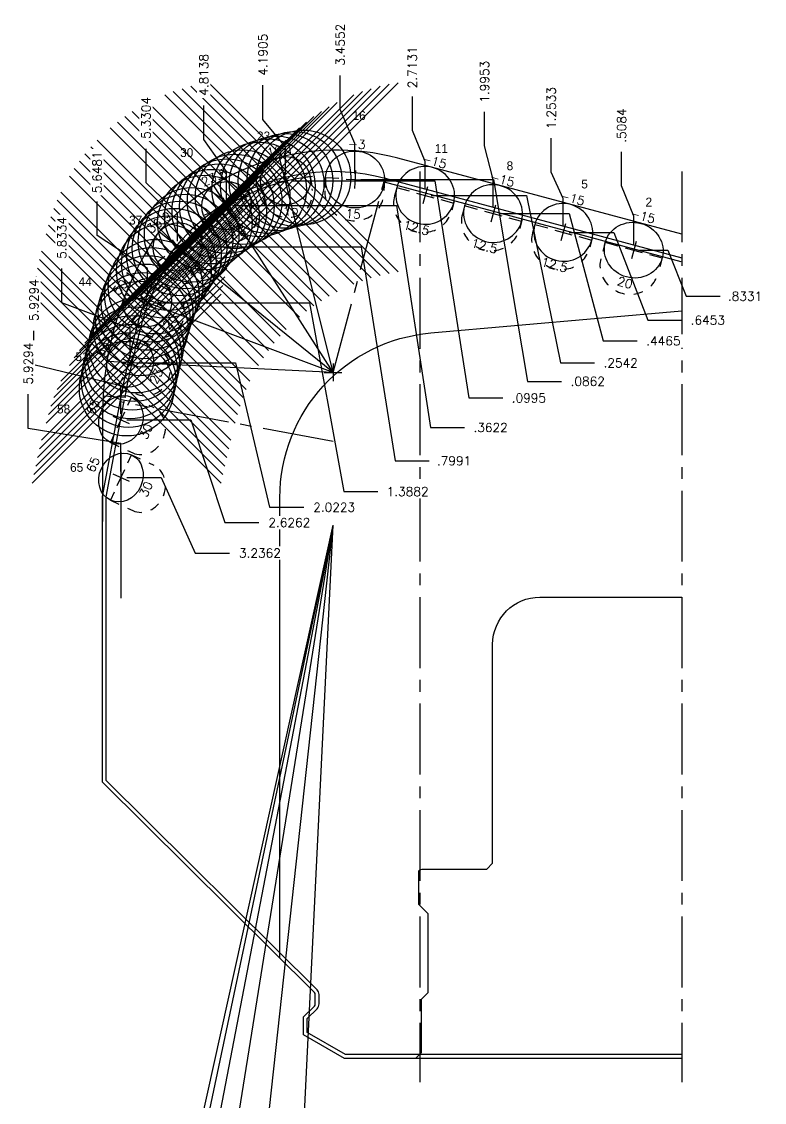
# Model space of a CAD drawing. Extents: x 34 to 150, y -20 to 22.
# Drawn here: x 125.66 to 133.51, y -10.35 to 1.08 of the extents above; entities that cross this region are included whole.
import ezdxf
from ezdxf.enums import TextEntityAlignment as Align

# ---------------------------------------------------------------- set-up
doc = ezdxf.new("R2010")
doc.units = 0
doc.header["$MEASUREMENT"] = 0
doc.header["$PDMODE"] = 35
doc.linetypes.add('CENTER2', pattern=[1.125, 0.75, -0.125, 0.125, -0.125])
doc.linetypes.add('HIDDEN2', pattern=[0.1875, 0.125, -0.0625])
doc.layers.get('0').update_dxf_attribs({"linetype": 'CONTINUOUS'})
doc.layers.get('Defpoints').update_dxf_attribs({"color": 10, "linetype": 'CONTINUOUS'})
for name, color, linetype in [('Blade5', 112, 'CONTINUOUS'), ('CDG-37977R1', 7, 'CONTINUOUS'), ('CLine', 5, 'CENTER2'), ('Dims', 4, 'CONTINUOUS'), ('TEXT', 3, 'CONTINUOUS')]:
    doc.layers.add(name, color=color, linetype=linetype)
doc.styles.add('RomanS', font='romans')
doc.dimstyles.get("Standard").update_dxf_attribs({"dimtxt": 0.094, "dimasz": 0.18, "dimexe": 0.0625, "dimexo": 0.0625, "dimgap": 0.09, "dimtad": 0, "dimtih": 1, "dimtoh": 1, "dimdec": 4, "dimzin": 4, "dimdsep": 46, "dimtxsty": 'RomanS', "dimcen": 0.09, "dimazin": 1, "dimtfac": 1, "dimtdec": 4, "dimtofl": 0, "dimtmove": 0, "dimatfit": 1, "dimfxl": 1, "dimtfill": 1, "dimtolj": 1, "dimtzin": 0, "dimarcsym": 0})

# ---------------------------------------------------------------- blocks, each defined once
blk = doc.blocks.new('CMark')
at = {"layer": 'CLine'}
for p, q in [((-0.094, 0), (0.094, 0)), ((0, 0.094), (0, -0.094))]:
    blk.add_line(p, q, dxfattribs=at)
blk = doc.blocks.new('1613@12.5')
for p, q in [((-0.17, 0), (-0.312, 0)), ((0.171, 0), (0.312, 0))]:
    blk.add_line(p, q)
at = {"color": 8, "linetype": 'HIDDEN2', "ltscale": 0.5}
blk.add_line((-0.312, 0), (-0.312, -0.09), dxfattribs=at)
at = {"color": 8, "linetype": 'HIDDEN2', "ltscale": 0.5, "flags": 128}
blk.add_lwpolyline([(0.312, 0.022), (0.312, -0.09)], dxfattribs=at)
blk.add_ellipse((0, 0), major_axis=(-0.312, 0), ratio=0.97632, start_param=3.141593, end_param=9.424778)
at = {"color": 8, "linetype": 'HIDDEN2', "ltscale": 0.5}
blk.add_ellipse((0, -0.09), major_axis=(-0.312, 0), ratio=0.97632, start_param=0, end_param=3.141593, dxfattribs=at)
blk.add_blockref('CMark', (0, 0))
at = {"style": 'RomanS'}
blk.add_text('12.5', height=0.094, dxfattribs=at).set_placement((0, -0.355), align=Align.MIDDLE_CENTER)
blk.add_attdef('ANG', text='', height=0.094, dxfattribs=at).set_placement((0, 0.298), align=Align.BOTTOM_CENTER)
blk = doc.blocks.new('1313@15')
for p, q in [((-0.17, 0), (-0.265, 0)), ((0.171, 0), (0.264, 0))]:
    blk.add_line(p, q)
at = {"color": 8, "linetype": 'HIDDEN2', "ltscale": 0.5}
blk.add_line((-0.265, 0), (-0.265, -0.135), dxfattribs=at)
at = {"color": 8, "linetype": 'HIDDEN2', "ltscale": 0.5, "flags": 128}
blk.add_lwpolyline([(0.264, 0), (0.264, -0.135)], dxfattribs=at)
blk.add_ellipse((0, 0), major_axis=(0.264, 0), ratio=0.965926)
at = {"color": 8, "linetype": 'HIDDEN2', "ltscale": 0.5}
blk.add_ellipse((0, -0.135), major_axis=(0.264, 0), ratio=0.965926, start_param=3.141593, end_param=6.283185, dxfattribs=at)
blk.add_blockref('CMark', (0, 0))
at = {"style": 'RomanS'}
blk.add_text('15', height=0.094, dxfattribs=at).set_placement((0, -0.318), align=Align.MIDDLE_CENTER)
blk.add_attdef('ANG', text='', height=0.094, dxfattribs=at).set_placement((0, 0.251), align=Align.BOTTOM_CENTER)
blk = doc.blocks.new('1313@16')
for p, q in [((-0.17, 0), (-0.265, 0)), ((0.171, 0), (0.264, 0))]:
    blk.add_line(p, q)
at = {"color": 8, "linetype": 'HIDDEN2', "ltscale": 0.5}
blk.add_line((-0.265, 0), (-0.265, -0.143), dxfattribs=at)
at = {"color": 8, "linetype": 'HIDDEN2', "ltscale": 0.5, "flags": 128}
blk.add_lwpolyline([(0.264, 0), (0.264, -0.143)], dxfattribs=at)
blk.add_ellipse((0, 0), major_axis=(0.264, 0), ratio=0.961262)
at = {"color": 8, "linetype": 'HIDDEN2', "ltscale": 0.5}
blk.add_ellipse((0, -0.143), major_axis=(0.264, 0), ratio=0.961262, start_param=3.141593, end_param=6.283185, dxfattribs=at)
blk.add_blockref('CMark', (0, 0))
at = {"style": 'RomanS'}
blk.add_text('16', height=0.094, dxfattribs=at).set_placement((0, -0.318), align=Align.MIDDLE_CENTER)
blk.add_attdef('ANG', text='', height=0.094, dxfattribs=at).set_placement((0, 0.251), align=Align.BOTTOM_CENTER)
blk = doc.blocks.new('1313@18')
for p, q in [((-0.17, 0), (-0.265, 0)), ((0.171, 0), (0.264, 0))]:
    blk.add_line(p, q)
at = {"color": 8, "linetype": 'HIDDEN2', "ltscale": 0.5}
blk.add_line((-0.265, 0), (-0.265, -0.161), dxfattribs=at)
at = {"color": 8, "linetype": 'HIDDEN2', "ltscale": 0.5, "flags": 128}
blk.add_lwpolyline([(0.264, 0), (0.264, -0.161)], dxfattribs=at)
blk.add_ellipse((0, 0), major_axis=(0.264, 0), ratio=0.951057)
at = {"color": 8, "linetype": 'HIDDEN2', "ltscale": 0.5}
blk.add_ellipse((0, -0.161), major_axis=(0.264, 0), ratio=0.951057, start_param=3.141593, end_param=6.283185, dxfattribs=at)
blk.add_blockref('CMark', (0, 0))
at = {"style": 'RomanS'}
blk.add_text('18', height=0.094, dxfattribs=at).set_placement((0, -0.318), align=Align.MIDDLE_CENTER)
blk.add_attdef('ANG', text='', height=0.094, dxfattribs=at).set_placement((0, 0.251), align=Align.BOTTOM_CENTER)
blk = doc.blocks.new('1313@20')
for p, q in [((-0.17, 0), (-0.265, 0)), ((0.171, 0), (0.264, 0))]:
    blk.add_line(p, q)
at = {"color": 8, "linetype": 'HIDDEN2', "ltscale": 0.5}
blk.add_line((-0.265, 0), (-0.265, -0.178), dxfattribs=at)
at = {"color": 8, "linetype": 'HIDDEN2', "ltscale": 0.5, "flags": 128}
blk.add_lwpolyline([(0.264, 0), (0.264, -0.178)], dxfattribs=at)
blk.add_ellipse((0, 0), major_axis=(0.264, 0), ratio=0.939693)
at = {"color": 8, "linetype": 'HIDDEN2', "ltscale": 0.5}
blk.add_ellipse((0, -0.178), major_axis=(0.264, 0), ratio=0.939693, start_param=3.141593, end_param=6.283185, dxfattribs=at)
blk.add_blockref('CMark', (0, 0))
at = {"style": 'RomanS'}
blk.add_text('20', height=0.094, dxfattribs=at).set_placement((0, -0.311), align=Align.MIDDLE_CENTER)
blk.add_attdef('ANG', text='', height=0.094, dxfattribs=at).set_placement((0, 0.251), align=Align.BOTTOM_CENTER)
blk = doc.blocks.new('1313@23')
for p, q in [((-0.17, 0), (-0.265, 0)), ((0.171, 0), (0.264, 0))]:
    blk.add_line(p, q)
at = {"color": 8, "linetype": 'HIDDEN2', "ltscale": 0.5}
blk.add_line((-0.265, 0), (-0.265, -0.199), dxfattribs=at)
at = {"color": 8, "linetype": 'HIDDEN2', "ltscale": 0.5, "flags": 128}
blk.add_lwpolyline([(0.264, 0), (0.264, -0.199)], dxfattribs=at)
blk.add_ellipse((0, 0), major_axis=(0.264, 0), ratio=0.920505)
at = {"color": 8, "linetype": 'HIDDEN2', "ltscale": 0.5}
blk.add_ellipse((0, -0.199), major_axis=(0.264, 0), ratio=0.92388, start_param=3.141593, end_param=6.283185, dxfattribs=at)
blk.add_blockref('CMark', (0, 0))
at = {"style": 'RomanS'}
blk.add_text('23', height=0.094, dxfattribs=at).set_placement((0, -0.311), align=Align.MIDDLE_CENTER)
blk.add_attdef('ANG', text='', height=0.094, dxfattribs=at).set_placement((0, 0.251), align=Align.BOTTOM_CENTER)
blk = doc.blocks.new('*D362')
at = {"layer": 'Defpoints', "color": 0, "transparency": 16777216}
for p in [(131.999, -0.302), (132.636, -0.507), (132.127, -1.341)]:
    blk.add_point(p, dxfattribs=at)
at = {"layer": 'Dims', "color": 0, "lineweight": -2, "transparency": 16777216}
for p, q in [((131.999, -0.662), (131.999, -0.302)), ((132.127, -0.981), (131.999, -0.662)), ((132.127, -1.278), (132.127, -0.981))]:
    blk.add_line(p, q, dxfattribs=at)
at = {"layer": 'Dims', "color": 0, "transparency": 16777216, "insert": (131.999, -0.024), "char_height": 0.094, "attachment_point": 5, "rotation": 90, "style": 'RomanS', "bg_fill": 3, "box_fill_scale": 1.25, "bg_fill_color": 256, "bg_fill_true_color": 13158600, "bg_fill_transparency": 0}
blk.add_mtext('\\A1;.5084', dxfattribs=at)
blk = doc.blocks.new('*D484')
at = {"layer": 'Defpoints', "color": 0, "transparency": 16777216}
for p in [(131.255, -0.156), (132.636, -0.507), (131.382, -1.153)]:
    blk.add_point(p, dxfattribs=at)
at = {"layer": 'Dims', "color": 0, "lineweight": -2, "transparency": 16777216}
for p, q in [((131.255, -0.516), (131.255, -0.156)), ((131.382, -0.793), (131.255, -0.516)), ((131.382, -1.09), (131.382, -0.793))]:
    blk.add_line(p, q, dxfattribs=at)
at = {"layer": 'Dims', "color": 0, "transparency": 16777216, "insert": (131.255, 0.161), "char_height": 0.094, "attachment_point": 5, "rotation": 90, "style": 'RomanS', "bg_fill": 3, "box_fill_scale": 1.25, "bg_fill_color": 256, "bg_fill_true_color": 13158600, "bg_fill_transparency": 0}
blk.add_mtext('\\A1;1.2533', dxfattribs=at)
blk = doc.blocks.new('*D485')
at = {"layer": 'Defpoints', "color": 0, "transparency": 16777216}
for p in [(130.551, 0.123), (132.636, -0.507), (130.64, -0.954)]:
    blk.add_point(p, dxfattribs=at)
at = {"layer": 'Dims', "color": 0, "lineweight": -2, "transparency": 16777216}
for p, q in [((130.551, -0.237), (130.551, 0.123)), ((130.64, -0.594), (130.551, -0.237)), ((130.64, -0.891), (130.64, -0.594))]:
    blk.add_line(p, q, dxfattribs=at)
at = {"layer": 'Dims', "color": 0, "transparency": 16777216, "insert": (130.551, 0.439), "char_height": 0.094, "attachment_point": 5, "rotation": 90, "style": 'RomanS', "bg_fill": 3, "box_fill_scale": 1.25, "bg_fill_color": 256, "bg_fill_true_color": 13158600, "bg_fill_transparency": 0}
blk.add_mtext('\\A1;1.9953', dxfattribs=at)
blk = doc.blocks.new('*D486')
at = {"layer": 'Defpoints', "color": 0, "transparency": 16777216}
for p in [(129.787, 0.283), (132.636, -0.507), (129.922, -0.762)]:
    blk.add_point(p, dxfattribs=at)
at = {"layer": 'Dims', "color": 0, "lineweight": -2, "transparency": 16777216}
for p, q in [((129.787, -0.077), (129.787, 0.283)), ((129.922, -0.402), (129.787, -0.077)), ((129.922, -0.699), (129.922, -0.402))]:
    blk.add_line(p, q, dxfattribs=at)
at = {"layer": 'Dims', "color": 0, "transparency": 16777216, "insert": (129.787, 0.592), "char_height": 0.094, "attachment_point": 5, "rotation": 90, "style": 'RomanS', "bg_fill": 3, "box_fill_scale": 1.25, "bg_fill_color": 256, "bg_fill_true_color": 13158600, "bg_fill_transparency": 0}
blk.add_mtext('\\A1;2.7131', dxfattribs=at)
blk = doc.blocks.new('*D487')
at = {"layer": 'Defpoints', "color": 0, "transparency": 16777216}
for p in [(128.207, 0.402), (132.636, -0.507), (128.445, -0.607)]:
    blk.add_point(p, dxfattribs=at)
at = {"layer": 'Dims', "color": 0, "lineweight": -2, "transparency": 16777216}
for p, q in [((128.207, 0.042), (128.207, 0.402)), ((128.445, -0.247), (128.207, 0.042)), ((128.445, -0.545), (128.445, -0.247))]:
    blk.add_line(p, q, dxfattribs=at)
at = {"layer": 'Dims', "color": 0, "transparency": 16777216, "insert": (128.207, 0.725), "char_height": 0.094, "attachment_point": 5, "rotation": 90, "style": 'RomanS', "bg_fill": 3, "box_fill_scale": 1.25, "bg_fill_color": 256, "bg_fill_true_color": 13158600, "bg_fill_transparency": 0}
blk.add_mtext('\\A1;4.1905', dxfattribs=at)
blk = doc.blocks.new('*D488')
at = {"layer": 'Defpoints', "color": 0, "transparency": 16777216}
for p in [(127.582, 0.19), (132.636, -0.507), (127.822, -0.87)]:
    blk.add_point(p, dxfattribs=at)
at = {"layer": 'Dims', "color": 0, "lineweight": -2, "transparency": 16777216}
for p, q in [((127.582, -0.17), (127.582, 0.19)), ((127.822, -0.51), (127.582, -0.17)), ((127.822, -0.807), (127.822, -0.51))]:
    blk.add_line(p, q, dxfattribs=at)
at = {"layer": 'Dims', "color": 0, "transparency": 16777216, "insert": (127.582, 0.512), "char_height": 0.094, "attachment_point": 5, "rotation": 90, "style": 'RomanS', "bg_fill": 3, "box_fill_scale": 1.25, "bg_fill_color": 256, "bg_fill_true_color": 13158600, "bg_fill_transparency": 0}
blk.add_mtext('\\A1;4.8138', dxfattribs=at)
blk = doc.blocks.new('*D489')
at = {"layer": 'Defpoints', "color": 0, "transparency": 16777216}
for p in [(126.971, -0.268), (132.636, -0.507), (127.305, -1.307)]:
    blk.add_point(p, dxfattribs=at)
at = {"layer": 'Dims', "color": 0, "lineweight": -2, "transparency": 16777216}
for p, q in [((126.971, -0.628), (126.971, -0.268)), ((127.305, -0.947), (126.971, -0.628)), ((127.305, -1.244), (127.305, -0.947))]:
    blk.add_line(p, q, dxfattribs=at)
at = {"layer": 'Dims', "color": 0, "transparency": 16777216, "insert": (126.971, 0.057), "char_height": 0.094, "attachment_point": 5, "rotation": 90, "style": 'RomanS', "bg_fill": 3, "box_fill_scale": 1.25, "bg_fill_color": 256, "bg_fill_true_color": 13158600, "bg_fill_transparency": 0}
blk.add_mtext('\\A1;5.3304', dxfattribs=at)
blk = doc.blocks.new('*D490')
at = {"layer": 'Defpoints', "color": 0, "transparency": 16777216}
for p in [(132.636, -0.507), (126.453, -0.826), (126.987, -1.896)]:
    blk.add_point(p, dxfattribs=at)
at = {"layer": 'Dims', "color": 0, "lineweight": -2, "transparency": 16777216}
for p, q in [((126.453, -1.186), (126.453, -0.826)), ((126.987, -1.536), (126.453, -1.186)), ((126.987, -1.833), (126.987, -1.536))]:
    blk.add_line(p, q, dxfattribs=at)
at = {"layer": 'Dims', "color": 0, "transparency": 16777216, "insert": (126.453, -0.517), "char_height": 0.094, "attachment_point": 5, "rotation": 90, "style": 'RomanS', "bg_fill": 3, "box_fill_scale": 1.25, "bg_fill_color": 256, "bg_fill_true_color": 13158600, "bg_fill_transparency": 0}
blk.add_mtext('\\A1;5.6481', dxfattribs=at)
blk = doc.blocks.new('*D491')
at = {"layer": 'Defpoints', "color": 0, "transparency": 16777216}
for p in [(132.636, -0.507), (126.081, -1.536), (126.802, -2.53)]:
    blk.add_point(p, dxfattribs=at)
at = {"layer": 'Dims', "color": 0, "lineweight": -2, "transparency": 16777216}
for p, q in [((126.081, -1.896), (126.081, -1.536)), ((126.802, -2.17), (126.081, -1.896)), ((126.802, -2.467), (126.802, -2.17))]:
    blk.add_line(p, q, dxfattribs=at)
at = {"layer": 'Dims', "color": 0, "transparency": 16777216, "insert": (126.081, -1.211), "char_height": 0.094, "attachment_point": 5, "rotation": 90, "style": 'RomanS', "bg_fill": 3, "box_fill_scale": 1.25, "bg_fill_color": 256, "bg_fill_true_color": 13158600, "bg_fill_transparency": 0}
blk.add_mtext('\\A1;5.8334', dxfattribs=at)
blk = doc.blocks.new('*D363')
at = {"layer": 'Defpoints', "color": 0, "transparency": 16777216}
for p in [(132.636, -0.507), (132.127, -1.341), (133.042, -1.828)]:
    blk.add_point(p, dxfattribs=at)
at = {"layer": 'Dims', "color": 0, "lineweight": -2, "transparency": 16777216}
for p, q in [((132.19, -1.341), (132.487, -1.341)), ((132.487, -1.341), (132.682, -1.828)), ((132.682, -1.828), (133.042, -1.828))]:
    blk.add_line(p, q, dxfattribs=at)
at = {"layer": 'Dims', "color": 0, "transparency": 16777216, "insert": (133.304, -1.828), "char_height": 0.094, "attachment_point": 5, "style": 'RomanS', "bg_fill": 3, "box_fill_scale": 1.25, "bg_fill_color": 256, "bg_fill_true_color": 13158600, "bg_fill_transparency": 0}
blk.add_mtext('\\A1;.8331', dxfattribs=at)
blk = doc.blocks.new('*D492')
at = {"layer": 'Defpoints', "color": 0, "transparency": 16777216}
for p in [(132.636, -0.507), (131.382, -1.153), (132.636, -2.08)]:
    blk.add_point(p, dxfattribs=at)
at = {"layer": 'Dims', "color": 0, "lineweight": -2, "transparency": 16777216}
for p, q in [((131.445, -1.153), (131.916, -1.153)), ((131.916, -1.153), (132.276, -2.08)), ((132.276, -2.08), (132.636, -2.08))]:
    blk.add_line(p, q, dxfattribs=at)
at = {"layer": 'Dims', "color": 0, "transparency": 16777216, "insert": (132.911, -2.08), "char_height": 0.094, "attachment_point": 5, "style": 'RomanS', "bg_fill": 3, "box_fill_scale": 1.25, "bg_fill_color": 256, "bg_fill_true_color": 13158600, "bg_fill_transparency": 0}
blk.add_mtext('\\A1;.6453', dxfattribs=at)
blk = doc.blocks.new('*D493')
at = {"layer": 'Defpoints', "color": 0, "transparency": 16777216}
for p in [(132.636, -0.507), (130.64, -0.954), (132.165, -2.299)]:
    blk.add_point(p, dxfattribs=at)
at = {"layer": 'Dims', "color": 0, "lineweight": -2, "transparency": 16777216}
for p, q in [((130.703, -0.954), (131.445, -0.954)), ((131.445, -0.954), (131.805, -2.299)), ((131.805, -2.299), (132.165, -2.299))]:
    blk.add_line(p, q, dxfattribs=at)
at = {"layer": 'Dims', "color": 0, "transparency": 16777216, "insert": (132.441, -2.299), "char_height": 0.094, "attachment_point": 5, "style": 'RomanS', "bg_fill": 3, "box_fill_scale": 1.25, "bg_fill_color": 256, "bg_fill_true_color": 13158600, "bg_fill_transparency": 0}
blk.add_mtext('\\A1;.4465', dxfattribs=at)
blk = doc.blocks.new('*D494')
at = {"layer": 'Defpoints', "color": 0, "transparency": 16777216}
for p in [(132.636, -0.507), (129.922, -0.762), (131.713, -2.532)]:
    blk.add_point(p, dxfattribs=at)
at = {"layer": 'Dims', "color": 0, "lineweight": -2, "transparency": 16777216}
for p, q in [((129.985, -0.762), (130.993, -0.762)), ((130.993, -0.762), (131.353, -2.532)), ((131.353, -2.532), (131.713, -2.532))]:
    blk.add_line(p, q, dxfattribs=at)
at = {"layer": 'Dims', "color": 0, "transparency": 16777216, "insert": (131.989, -2.532), "char_height": 0.094, "attachment_point": 5, "style": 'RomanS', "bg_fill": 3, "box_fill_scale": 1.25, "bg_fill_color": 256, "bg_fill_true_color": 13158600, "bg_fill_transparency": 0}
blk.add_mtext('\\A1;.2542', dxfattribs=at)
blk = doc.blocks.new('*D495')
at = {"layer": 'Defpoints', "color": 0, "transparency": 16777216}
for p in [(132.636, -0.507), (128.445, -0.607), (130.743, -2.903)]:
    blk.add_point(p, dxfattribs=at)
at = {"layer": 'Dims', "color": 0, "lineweight": -2, "transparency": 16777216}
for p, q in [((128.508, -0.607), (130.023, -0.607)), ((130.023, -0.607), (130.383, -2.903)), ((130.383, -2.903), (130.743, -2.903))]:
    blk.add_line(p, q, dxfattribs=at)
at = {"layer": 'Dims', "color": 0, "transparency": 16777216, "insert": (131.019, -2.903), "char_height": 0.094, "attachment_point": 5, "style": 'RomanS', "bg_fill": 3, "box_fill_scale": 1.25, "bg_fill_color": 256, "bg_fill_true_color": 13158600, "bg_fill_transparency": 0}
blk.add_mtext('\\A1;.0995', dxfattribs=at)
blk = doc.blocks.new('*D496')
at = {"layer": 'Defpoints', "color": 0, "transparency": 16777216}
for p in [(132.636, -0.507), (127.822, -0.87), (130.338, -3.215)]:
    blk.add_point(p, dxfattribs=at)
at = {"layer": 'Dims', "color": 0, "lineweight": -2, "transparency": 16777216}
for p, q in [((127.884, -0.87), (129.618, -0.87)), ((129.618, -0.87), (129.978, -3.215)), ((129.978, -3.215), (130.338, -3.215))]:
    blk.add_line(p, q, dxfattribs=at)
at = {"layer": 'Dims', "color": 0, "transparency": 16777216, "insert": (130.614, -3.215), "char_height": 0.094, "attachment_point": 5, "style": 'RomanS', "bg_fill": 3, "box_fill_scale": 1.25, "bg_fill_color": 256, "bg_fill_true_color": 13158600, "bg_fill_transparency": 0}
blk.add_mtext('\\A1;.3622', dxfattribs=at)
blk = doc.blocks.new('*D497')
at = {"layer": 'Defpoints', "color": 0, "transparency": 16777216}
for p in [(132.636, -0.507), (127.305, -1.307), (129.966, -3.567)]:
    blk.add_point(p, dxfattribs=at)
at = {"layer": 'Dims', "color": 0, "lineweight": -2, "transparency": 16777216}
for p, q in [((127.368, -1.307), (129.246, -1.307)), ((129.246, -1.307), (129.606, -3.567)), ((129.606, -3.567), (129.966, -3.567))]:
    blk.add_line(p, q, dxfattribs=at)
at = {"layer": 'Dims', "color": 0, "transparency": 16777216, "insert": (130.228, -3.567), "char_height": 0.094, "attachment_point": 5, "style": 'RomanS', "bg_fill": 3, "box_fill_scale": 1.25, "bg_fill_color": 256, "bg_fill_true_color": 13158600, "bg_fill_transparency": 0}
blk.add_mtext('\\A1;.7991', dxfattribs=at)
blk = doc.blocks.new('*D498')
at = {"layer": 'Defpoints', "color": 0, "transparency": 16777216}
for p in [(132.636, -0.507), (126.987, -1.896), (129.421, -3.892)]:
    blk.add_point(p, dxfattribs=at)
at = {"layer": 'Dims', "color": 0, "lineweight": -2, "transparency": 16777216}
for p, q in [((127.05, -1.896), (128.701, -1.896)), ((128.701, -1.896), (129.061, -3.892)), ((129.061, -3.892), (129.421, -3.892))]:
    blk.add_line(p, q, dxfattribs=at)
at = {"layer": 'Dims', "color": 0, "transparency": 16777216, "insert": (129.737, -3.892), "char_height": 0.094, "attachment_point": 5, "style": 'RomanS', "bg_fill": 3, "box_fill_scale": 1.25, "bg_fill_color": 256, "bg_fill_true_color": 13158600, "bg_fill_transparency": 0}
blk.add_mtext('\\A1;1.3882', dxfattribs=at)
blk = doc.blocks.new('*D499')
at = {"layer": 'Defpoints', "color": 0, "transparency": 16777216}
for p in [(132.636, -0.507), (126.802, -2.53), (128.638, -4.058)]:
    blk.add_point(p, dxfattribs=at)
at = {"layer": 'Dims', "color": 0, "lineweight": -2, "transparency": 16777216}
for p, q in [((126.865, -2.53), (127.918, -2.53)), ((127.918, -2.53), (128.278, -4.058)), ((128.278, -4.058), (128.638, -4.058))]:
    blk.add_line(p, q, dxfattribs=at)
at = {"layer": 'Dims', "color": 0, "transparency": 16777216, "insert": (128.96, -4.058), "char_height": 0.094, "attachment_point": 5, "style": 'RomanS', "bg_fill": 3, "box_fill_scale": 1.25, "bg_fill_color": 256, "bg_fill_true_color": 13158600, "bg_fill_transparency": 0}
blk.add_mtext('\\A1;2.0223', dxfattribs=at)
blk = doc.blocks.new('*D546')
at = {"layer": 'Defpoints', "color": 0, "transparency": 16777216}
for p in [(129.024, 0.507), (132.636, -0.507), (129.18, -0.594)]:
    blk.add_point(p, dxfattribs=at)
at = {"layer": 'Dims', "color": 0, "lineweight": -2, "transparency": 16777216}
for p, q in [((129.024, 0.147), (129.024, 0.507)), ((129.18, -0.213), (129.024, 0.147)), ((129.18, -0.531), (129.18, -0.213))]:
    blk.add_line(p, q, dxfattribs=at)
at = {"layer": 'Dims', "color": 0, "transparency": 16777216, "insert": (129.024, 0.83), "char_height": 0.094, "attachment_point": 5, "rotation": 90, "style": 'RomanS', "bg_fill": 3, "box_fill_scale": 1.25, "bg_fill_color": 256, "bg_fill_true_color": 13158600, "bg_fill_transparency": 0}
blk.add_mtext('\\A1;3.4552', dxfattribs=at)
blk = doc.blocks.new('*D547')
at = {"layer": 'Defpoints', "color": 0, "transparency": 16777216}
for p in [(132.636, -0.507), (129.18, -0.594), (131.365, -2.727)]:
    blk.add_point(p, dxfattribs=at)
at = {"layer": 'Dims', "color": 0, "lineweight": -2, "transparency": 16777216}
for p, q in [((129.243, -0.594), (130.645, -0.594)), ((130.645, -0.594), (131.005, -2.727)), ((131.005, -2.727), (131.365, -2.727))]:
    blk.add_line(p, q, dxfattribs=at)
at = {"layer": 'Dims', "color": 0, "transparency": 16777216, "insert": (131.641, -2.727), "char_height": 0.094, "attachment_point": 5, "style": 'RomanS', "bg_fill": 3, "box_fill_scale": 1.25, "bg_fill_color": 256, "bg_fill_true_color": 13158600, "bg_fill_transparency": 0}
blk.add_mtext('\\A1;.0862', dxfattribs=at)
blk = doc.blocks.new('1313@30')
for p, q in [((-0.17, 0), (-0.265, 0)), ((0.171, 0), (0.264, 0))]:
    blk.add_line(p, q)
at = {"color": 8, "linetype": 'HIDDEN2', "ltscale": 0.5}
blk.add_line((-0.265, 0), (-0.265, -0.26), dxfattribs=at)
at = {"color": 8, "linetype": 'HIDDEN2', "ltscale": 0.5, "flags": 128}
blk.add_lwpolyline([(0.264, 0), (0.264, -0.26)], dxfattribs=at)
blk.add_ellipse((0, 0), major_axis=(0.264, 0), ratio=0.866025)
at = {"color": 8, "linetype": 'HIDDEN2', "ltscale": 0.5}
blk.add_ellipse((0, -0.26), major_axis=(0.264, 0), ratio=0.866025, start_param=3.141593, end_param=6.283185, dxfattribs=at)
blk.add_blockref('CMark', (0, 0))
at = {"style": 'RomanS'}
blk.add_text('30', height=0.094, dxfattribs=at).set_placement((0, -0.292), align=Align.MIDDLE_CENTER)
blk.add_attdef('ANG', text='', height=0.094, dxfattribs=at).set_placement((0, 0.251), align=Align.BOTTOM_CENTER)
blk = doc.blocks.new('*D554')
at = {"layer": 'Defpoints', "color": 0, "transparency": 16777216}
for p in [(132.636, -0.507), (125.786, -2.194), (126.706, -3.134)]:
    blk.add_point(p, dxfattribs=at)
at = {"layer": 'Dims', "color": 0, "lineweight": -2, "transparency": 16777216}
for p, q in [((125.786, -2.554), (125.786, -2.194)), ((126.706, -2.774), (125.786, -2.554)), ((126.706, -3.071), (126.706, -2.774))]:
    blk.add_line(p, q, dxfattribs=at)
at = {"layer": 'Dims', "color": 0, "transparency": 16777216, "insert": (125.786, -1.869), "char_height": 0.094, "attachment_point": 5, "rotation": 90, "style": 'RomanS', "bg_fill": 3, "box_fill_scale": 1.25, "bg_fill_color": 256, "bg_fill_true_color": 13158600, "bg_fill_transparency": 0}
blk.add_mtext('\\A1;5.9294', dxfattribs=at)
blk = doc.blocks.new('*D555')
at = {"layer": 'Defpoints', "color": 0, "transparency": 16777216}
for p in [(132.636, -0.507), (125.726, -2.864), (126.706, -3.744)]:
    blk.add_point(p, dxfattribs=at)
at = {"layer": 'Dims', "color": 0, "lineweight": -2, "transparency": 16777216}
for p, q in [((125.726, -3.224), (125.726, -2.864)), ((126.706, -3.384), (125.726, -3.224)), ((126.706, -3.681), (126.706, -3.384))]:
    blk.add_line(p, q, dxfattribs=at)
at = {"layer": 'Dims', "color": 0, "transparency": 16777216, "insert": (125.726, -2.539), "char_height": 0.094, "attachment_point": 5, "rotation": 90, "style": 'RomanS', "bg_fill": 3, "box_fill_scale": 1.25, "bg_fill_color": 256, "bg_fill_true_color": 13158600, "bg_fill_transparency": 0}
blk.add_mtext('\\A1;5.9294', dxfattribs=at)
blk = doc.blocks.new('*D556')
at = {"layer": 'Defpoints', "color": 0, "transparency": 16777216}
for p in [(132.636, -0.507), (126.706, -3.134), (128.163, -4.22)]:
    blk.add_point(p, dxfattribs=at)
at = {"layer": 'Dims', "color": 0, "lineweight": -2, "transparency": 16777216}
for p, q in [((126.769, -3.134), (127.443, -3.134)), ((127.443, -3.134), (127.803, -4.22)), ((127.803, -4.22), (128.163, -4.22))]:
    blk.add_line(p, q, dxfattribs=at)
at = {"layer": 'Dims', "color": 0, "transparency": 16777216, "insert": (128.486, -4.22), "char_height": 0.094, "attachment_point": 5, "style": 'RomanS', "bg_fill": 3, "box_fill_scale": 1.25, "bg_fill_color": 256, "bg_fill_true_color": 13158600, "bg_fill_transparency": 0}
blk.add_mtext('\\A1;2.6262', dxfattribs=at)
blk = doc.blocks.new('*D557')
at = {"layer": 'Defpoints', "color": 0, "transparency": 16777216}
for p in [(132.636, -0.507), (126.706, -3.744), (127.852, -4.542)]:
    blk.add_point(p, dxfattribs=at)
at = {"layer": 'Dims', "color": 0, "lineweight": -2, "transparency": 16777216}
for p, q in [((126.769, -3.744), (127.132, -3.744)), ((127.132, -3.744), (127.492, -4.542)), ((127.492, -4.542), (127.852, -4.542))]:
    blk.add_line(p, q, dxfattribs=at)
at = {"layer": 'Dims', "color": 0, "transparency": 16777216, "insert": (128.175, -4.542), "char_height": 0.094, "attachment_point": 5, "style": 'RomanS', "bg_fill": 3, "box_fill_scale": 1.25, "bg_fill_color": 256, "bg_fill_true_color": 13158600, "bg_fill_transparency": 0}
blk.add_mtext('\\A1;3.2362', dxfattribs=at)
blk = doc.blocks.new('1613@20')
for p, q in [((-0.17, 0), (-0.312, 0)), ((0.171, 0), (0.312, 0))]:
    blk.add_line(p, q)
at = {"color": 8, "linetype": 'HIDDEN2', "ltscale": 0.5}
blk.add_line((-0.312, 0), (-0.312, -0.178), dxfattribs=at)
at = {"color": 8, "linetype": 'HIDDEN2', "ltscale": 0.5, "flags": 128}
blk.add_lwpolyline([(0.312, 0), (0.312, -0.178)], dxfattribs=at)
blk.add_ellipse((0, 0), major_axis=(-0.312, 0), ratio=0.939693, start_param=-3.141592653589793, end_param=3.141592653589793)
at = {"color": 8, "linetype": 'HIDDEN2', "ltscale": 0.5}
blk.add_ellipse((0, -0.178), major_axis=(-0.312, 0), ratio=0.939693, start_param=0, end_param=3.141593, dxfattribs=at)
blk.add_blockref('CMark', (0, 0))
at = {"style": 'RomanS'}
blk.add_text('20', height=0.094, dxfattribs=at).set_placement((0, -0.356), align=Align.MIDDLE_CENTER)
blk.add_attdef('ANG', text='', height=0.094, dxfattribs=at).set_placement((0, 0.298), align=Align.BOTTOM_CENTER)
blk = doc.blocks.new('1613@15')
for p, q in [((-0.17, 0), (-0.312, 0)), ((0.171, 0), (0.312, 0))]:
    blk.add_line(p, q)
at = {"color": 8, "linetype": 'HIDDEN2', "ltscale": 0.5}
blk.add_line((-0.312, 0), (-0.312, -0.135), dxfattribs=at)
at = {"color": 8, "linetype": 'HIDDEN2', "ltscale": 0.5, "flags": 128}
blk.add_lwpolyline([(0.312, 0), (0.312, -0.135)], dxfattribs=at)
blk.add_ellipse((0, 0), major_axis=(-0.312, 0), ratio=0.965926, start_param=-3.141592653589793, end_param=3.141592653589793)
at = {"color": 8, "linetype": 'HIDDEN2', "ltscale": 0.5}
blk.add_ellipse((0, -0.135), major_axis=(-0.312, 0), ratio=0.965926, start_param=0, end_param=3.141593, dxfattribs=at)
blk.add_blockref('CMark', (0, 0))
at = {"style": 'RomanS'}
blk.add_text('15', height=0.094, dxfattribs=at).set_placement((0, -0.364), align=Align.MIDDLE_CENTER)
blk.add_attdef('ANG', text='', height=0.094, dxfattribs=at).set_placement((0, 0.298), align=Align.BOTTOM_CENTER)

msp = doc.modelspace()

# ---------------------------------------------------------------- linework, layer by layer
at = {"linetype": 'ByBlock', "flags": 128}
msp.add_lwpolyline([(128.38556, -8.82288), (128.38556, -3.95851, -0.38887873), (129.98304, -2.21517), (132.63556, -1.9831)], format="xyb", dxfattribs=at)
at = {"layer": 'Blade5'}
for q in [(128.38342, -0.35904), (127.68469, -0.65523), (127.10884, -1.14817), (126.75331, -1.80772), (126.55579, -2.51803)]:
    msp.add_line((128.94806, -2.6325), q, dxfattribs=at)
at = {"layer": 'CDG-37977R1', "color": 7, "linetype": 'Continuous', "flags": 128}
for points in [[(132.63556, -9.8825), (129.06857, -9.8825), (128.63556, -9.6325), (128.63556, -9.445), (128.75141, -9.32915, 0.19891237), (128.76056, -9.30706), (128.76056, -9.20801, 0.199913), (128.75132, -9.18583), (126.51056, -6.96226), (126.51056, -3.945), (126.69806, -2.945, -0.02112914), (126.89882, -2.07015, -0.4124498), (129.49805, -0.57991), (132.63556, -1.4206)], [(128.079, -0.73725, -0.08177785), (128.73253, -0.55867)], [(127.52167, -1.11177, -0.08104073), (128.079, -0.73725)], [(127.11284, -1.64295, -0.08089726), (127.52167, -1.11177)], [(126.89016, -2.25892, -0.00435385), (126.93739, -2.08074, -0.05673279), (127.11284, -1.64295)], [(126.74798, -2.89602, -0.01542111), (126.89016, -2.25892)], [(132.63556, -9.8425), (129.07929, -9.8425), (128.67556, -9.60941), (128.67556, -9.46157), (128.77969, -9.35744, 0.19891237), (128.80056, -9.30706), (128.80056, -9.20801, 0.199913), (128.7795, -9.15744), (126.55056, -6.9456), (126.55056, -3.94872), (126.73738, -2.95233, -0.00039591), (126.74045, -2.93585, -0.00039591)], [(129.82056, -9.8825), (129.88306, -9.82), (129.88306, -9.2575), (129.95321, -9.18735), (129.95321, -8.3564), (129.85431, -8.2575), (129.85431, -7.91375, -0.41421356), (129.88556, -7.8825), (130.57306, -7.8825), (130.63556, -7.82), (130.63556, -5.5075, -0.41421356), (131.13556, -5.0075), (132.63556, -5.0075)]]:
    msp.add_lwpolyline(points, format="xyb", dxfattribs=at)
msp.add_lwpolyline([(129.4877, -0.61854), (132.62521, -1.45924)], dxfattribs=at)
at = {"layer": 'CLine'}
for p, q in [((129.86666, -0.5075), (129.86666, -10.1325)), ((132.63556, -0.5075), (132.63556, -10.1325))]:
    msp.add_line(p, q, dxfattribs=at)
at = {"layer": 'CLine', "color": 1}
for p, q in [((128.94806, -2.6325), (129.49805, -0.57991)), ((128.94806, -3.36216), (126.69806, -2.945))]:
    msp.add_line(p, q, dxfattribs=at)
at = {"layer": 'CLine', "color": 1, "linetype": 'ByBlock', "flags": 128}
msp.add_lwpolyline([(132.63556, -1.17277), (129.63243, -0.36808, 0.29218049), (127.08662, -1.17442, 0.14845437), (126.51056, -3.07186), (126.51056, -4.20681)], format="xyb", dxfattribs=at)
at = {"layer": 'Dims'}
for p in [(126.71118, -14.37687), (126.80647, -14.39744), (126.99055, -14.43454), (127.30676, -14.49023), (127.82211, -14.5596), (128.44503, -14.60868)]:
    msp.add_line(p, (128.94806, -4.24588), dxfattribs=at)
at = {"layer": 'TEXT'}
for p, q in [((126.75875, -2.89662), (126.51578, -2.88317)), ((126.70616, -3.47347), (126.70616, -5.01845))]:
    msp.add_line(p, q, dxfattribs=at)
for p in [(128.35173, -0.6346), (128.4455, -0.60897), (128.54036, -0.58775), (128.6361, -0.57097), (128.16828, -0.69881), (128.25925, -0.66456), (127.82545, -0.87552), (127.9078, -0.82554), (127.99238, -0.77942), (127.6681, -0.98662), (127.74549, -0.92925), (127.59344, -1.0475), (127.45306, -1.17915), (127.32554, -1.32306), (127.38764, -1.24963), (127.26688, -1.39926), (127.16042, -1.55938), (127.21181, -1.4781), (127.07017, -1.72654), (126.99633, -1.89904), (127.03131, -1.81196), (126.9653, -1.98761), (126.93829, -2.07749), (126.91382, -2.1681), (126.86745, -2.34938), (126.84553, -2.44004), (126.82441, -2.53088), (126.78459, -2.71312), (126.8041, -2.62191), (126.76588, -2.80449)]:
    msp.add_point(p, dxfattribs=at)

# ---------------------------------------------------------------- block references
at = {"color": 200, "linetype": 'ByBlock'}
msp.add_blockref('CMark', (128.94806, -2.6325), dxfattribs=at)
at = {"layer": 'Blade5'}
for name, p, rotation, values in [('1313@15', (128.44501, -0.60703), 10.10000000000001, {'ANG': '10.1'}), ('1313@16', (127.82172, -0.86969), 23.5, {'ANG': '23.5'}), ('1613@12.5', (130.64027, -0.95399), 345, {'ANG': '-15'}), ('1613@12.5', (131.38223, -1.1528), 345, {'ANG': '-15'}), ('1313@18', (127.30516, -1.30661), 36.9, {'ANG': '36.9'}), ('1313@20', (126.98747, -1.89572), 50.1, {'ANG': '50.1'}), ('1313@23', (126.80219, -2.52982), 63, {'ANG': '63'})]:
    msp.add_blockref(name, p, dxfattribs=dict(at, rotation=rotation)).add_auto_attribs(values)

# ---------------------------------------------------------------- next in the draw order: dimensions: what is measured, and where the dimension line sits
at = {"layer": 'Dims'}
dim = msp.add_ordinate_dim(feature_location=(132.12716, -1.34055), offset=(-0.12816, 1.03898), dtype=1, origin=(132.63556, -0.5075), dimstyle='Standard', dxfattribs=at)
dim.commit()
dim.dimension.update_dxf_attribs({"geometry": '*D362', "text_midpoint": (131.999, -0.02357)})

# ---------------------------------------------------------------- next in the draw order: dimensions: what is measured, and where the dimension line sits
dim = msp.add_ordinate_dim(feature_location=(131.38223, -1.1528), offset=(-0.12709, 0.99726), dtype=1, origin=(132.63556, -0.5075), dimstyle='Standard', dxfattribs=at)
dim.commit()
dim.dimension.update_dxf_attribs({"geometry": '*D484', "text_midpoint": (131.25514, 0.1605)})

# ---------------------------------------------------------------- next in the draw order: dimensions: what is measured, and where the dimension line sits
dim = msp.add_ordinate_dim(feature_location=(130.64027, -0.95399), offset=(-0.08914, 1.07722), dtype=1, origin=(132.63556, -0.5075), dimstyle='Standard', dxfattribs=at)
dim.commit()
dim.dimension.update_dxf_attribs({"geometry": '*D485', "text_midpoint": (130.55113, 0.43928)})

# ---------------------------------------------------------------- next in the draw order: dimensions: what is measured, and where the dimension line sits
dim = msp.add_ordinate_dim(feature_location=(129.92246, -0.76165), offset=(-0.13511, 1.04419), dtype=1, origin=(132.63556, -0.5075), dimstyle='Standard', dxfattribs=at)
dim.commit()
dim.dimension.update_dxf_attribs({"geometry": '*D486', "text_midpoint": (129.78735, 0.59187)})

# ---------------------------------------------------------------- next in the draw order: dimensions: what is measured, and where the dimension line sits
dim = msp.add_ordinate_dim(feature_location=(128.445013, -0.607033), offset=(-0.238367, 1.009044), dtype=1, origin=(132.63556, -0.507499), dimstyle='Standard', dxfattribs=at)
dim.commit()
dim.dimension.update_dxf_attribs({"geometry": '*D487', "text_midpoint": (128.206646, 0.724773)})

# ---------------------------------------------------------------- next in the draw order: dimensions: what is measured, and where the dimension line sits
dim = msp.add_ordinate_dim(feature_location=(127.82172, -0.86969), offset=(-0.23938, 1.0593), dtype=1, origin=(132.63556, -0.5075), dimstyle='Standard', dxfattribs=at)
dim.commit()
dim.dimension.update_dxf_attribs({"geometry": '*D488', "text_midpoint": (127.58234, 0.51237)})

# ---------------------------------------------------------------- next in the draw order: dimensions: what is measured, and where the dimension line sits
dim = msp.add_ordinate_dim(feature_location=(127.30516, -1.30661), offset=(-0.33385, 1.03823), dtype=1, origin=(132.63556, -0.5075), dimstyle='Standard', dxfattribs=at)
dim.commit()
dim.dimension.update_dxf_attribs({"geometry": '*D489', "text_midpoint": (126.97131, 0.05662)})

# ---------------------------------------------------------------- next in the draw order: texts
at = {"layer": 'Blade5'}
msp.add_text('23', height=0.09375, dxfattribs=at).set_placement((128.14404, -0.18068))

# ---------------------------------------------------------------- next in the draw order: dimensions: what is measured, and where the dimension line sits
at = {"layer": 'Dims'}
dim = msp.add_ordinate_dim(feature_location=(126.98747, -1.89572), offset=(-0.53421, 1.06978), dtype=1, origin=(132.63556, -0.5075), dimstyle='Standard', dxfattribs=at)
dim.commit()
dim.dimension.update_dxf_attribs({"geometry": '*D490', "text_midpoint": (126.45327, -0.5166)})

# ---------------------------------------------------------------- next in the draw order: texts
at = {"layer": 'Blade5'}
msp.add_text('30', height=0.09375, dxfattribs=at).set_placement((127.33116, -0.35641))

# ---------------------------------------------------------------- next in the draw order: dimensions: what is measured, and where the dimension line sits
at = {"layer": 'Dims'}
dim = msp.add_ordinate_dim(feature_location=(126.80219, -2.52982), offset=(-0.72085, 0.99366), dtype=1, origin=(132.63556, -0.5075), dimstyle='Standard', dxfattribs=at)
dim.commit()
dim.dimension.update_dxf_attribs({"geometry": '*D491', "text_midpoint": (126.08134, -1.21116)})

# ---------------------------------------------------------------- next in the draw order: dimensions: what is measured, and where the dimension line sits
dim = msp.add_ordinate_dim(feature_location=(132.127155, -1.340552), offset=(0.914569, -0.487657), dtype=0, origin=(132.63556, -0.507499), dimstyle='Standard', dxfattribs=at)
dim.commit()
dim.dimension.update_dxf_attribs({"geometry": '*D363', "text_midpoint": (133.304058, -1.828209)})

# ---------------------------------------------------------------- next in the draw order: dimensions: what is measured, and where the dimension line sits
dim = msp.add_ordinate_dim(feature_location=(131.38223, -1.1528), offset=(1.25333, -0.92764), dtype=0, origin=(132.63556, -0.5075), dimstyle='Standard', dxfattribs=at)
dim.commit()
dim.dimension.update_dxf_attribs({"geometry": '*D492', "text_midpoint": (132.91132, -2.08044)})

# ---------------------------------------------------------------- next in the draw order: dimensions: what is measured, and where the dimension line sits
dim = msp.add_ordinate_dim(feature_location=(130.64027, -0.95399), offset=(1.52477, -1.34548), dtype=0, origin=(132.63556, -0.5075), dimstyle='Standard', dxfattribs=at)
dim.commit()
dim.dimension.update_dxf_attribs({"geometry": '*D493', "text_midpoint": (132.4408, -2.29948)})

# ---------------------------------------------------------------- next in the draw order: dimensions: what is measured, and where the dimension line sits
dim = msp.add_ordinate_dim(feature_location=(129.922456, -0.761654), offset=(1.790951, -1.770136), dtype=0, origin=(132.63556, -0.507499), dimstyle='Standard', dxfattribs=at)
dim.commit()
dim.dimension.update_dxf_attribs({"geometry": '*D494', "text_midpoint": (131.989168, -2.53179)})

# ---------------------------------------------------------------- next in the draw order: dimensions: what is measured, and where the dimension line sits
dim = msp.add_ordinate_dim(feature_location=(128.44501, -0.60703), offset=(2.29804, -2.29622), dtype=0, origin=(132.63556, -0.5075), dimstyle='Standard', dxfattribs=at)
dim.commit()
dim.dimension.update_dxf_attribs({"geometry": '*D495', "text_midpoint": (131.01881, -2.90325)})

# ---------------------------------------------------------------- next in the draw order: dimensions: what is measured, and where the dimension line sits
dim = msp.add_ordinate_dim(feature_location=(127.82172, -0.86969), offset=(2.51619, -2.34553), dtype=0, origin=(132.63556, -0.5075), dimstyle='Standard', dxfattribs=at)
dim.commit()
dim.dimension.update_dxf_attribs({"geometry": '*D496', "text_midpoint": (130.61367, -3.21522)})

# ---------------------------------------------------------------- next in the draw order: dimensions: what is measured, and where the dimension line sits
dim = msp.add_ordinate_dim(feature_location=(127.30516, -1.30661), offset=(2.66082, -2.26039), dtype=0, origin=(132.63556, -0.5075), dimstyle='Standard', dxfattribs=at)
dim.commit()
dim.dimension.update_dxf_attribs({"geometry": '*D497', "text_midpoint": (130.22832, -3.56701)})

# ---------------------------------------------------------------- next in the draw order: dimensions: what is measured, and where the dimension line sits
dim = msp.add_ordinate_dim(feature_location=(126.98747, -1.89572), offset=(2.4339, -1.99653), dtype=0, origin=(132.63556, -0.5075), dimstyle='Standard', dxfattribs=at)
dim.commit()
dim.dimension.update_dxf_attribs({"geometry": '*D498', "text_midpoint": (129.73742, -3.89225)})

# ---------------------------------------------------------------- next in the draw order: dimensions: what is measured, and where the dimension line sits
dim = msp.add_ordinate_dim(feature_location=(126.80219, -2.52982), offset=(1.83548, -1.52837), dtype=0, origin=(132.63556, -0.5075), dimstyle='Standard', dxfattribs=at)
dim.commit()
dim.dimension.update_dxf_attribs({"geometry": '*D499', "text_midpoint": (128.96043, -4.05819)})

# ---------------------------------------------------------------- next in the draw order: block references
at = {"layer": 'Blade5', "rotation": 65}
for p in [(126.70616, -3.13372), (126.70616, -3.74371)]:
    msp.add_blockref('1313@30', p, dxfattribs=at).add_auto_attribs({'ANG': '65'})

# ---------------------------------------------------------------- next in the draw order: dimensions: what is measured, and where the dimension line sits
at = {"layer": 'Dims'}
dim = msp.add_ordinate_dim(feature_location=(129.18038, -0.59371), offset=(-0.15613, 1.1009), dtype=1, origin=(132.63556, -0.5075), dimstyle='Standard', dxfattribs=at)
dim.commit()
dim.dimension.update_dxf_attribs({"geometry": '*D546', "text_midpoint": (129.02425, 0.82994)})

# ---------------------------------------------------------------- next in the draw order: texts
at = {"layer": 'Blade5'}
for s, p in [('16', (129.1544, 0.03473)), ('11', (130.02367, -0.31322))]:
    msp.add_text(s, height=0.09375, dxfattribs=at).set_placement(p)

# ---------------------------------------------------------------- next in the draw order: dimensions: what is measured, and where the dimension line sits
at = {"layer": 'Dims'}
dim = msp.add_ordinate_dim(feature_location=(129.18038, -0.59371), offset=(2.18479, -2.13358), dtype=0, origin=(132.63556, -0.5075), dimstyle='Standard', dxfattribs=at)
dim.commit()
dim.dimension.update_dxf_attribs({"geometry": '*D547', "text_midpoint": (131.64093, -2.7273)})

# ---------------------------------------------------------------- next in the draw order: dimensions: what is measured, and where the dimension line sits
dim = msp.add_ordinate_dim(feature_location=(126.70616, -3.13372), offset=(-0.92031, 0.93989), dtype=1, origin=(132.63556, -0.5075), dimstyle='Standard', dxfattribs=at)
dim.commit()
dim.dimension.update_dxf_attribs({"geometry": '*D554', "text_midpoint": (125.78585, -1.86884)})

# ---------------------------------------------------------------- next in the draw order: dimensions: what is measured, and where the dimension line sits
dim = msp.add_ordinate_dim(feature_location=(126.70616, -3.74371), offset=(-0.98028, 0.87971), dtype=1, origin=(132.63556, -0.5075), dimstyle='Standard', dxfattribs=at)
dim.commit()
dim.dimension.update_dxf_attribs({"geometry": '*D555', "text_midpoint": (125.72588, -2.539)})

# ---------------------------------------------------------------- next in the draw order: texts
at = {"layer": 'Blade5'}
for s, p in [('44', (126.25824, -1.71993)), ('51', (126.22387, -2.5125)), ('58', (126.02996, -3.06651)), ('65', (126.16784, -3.68306))]:
    msp.add_text(s, height=0.09375, dxfattribs=at).set_placement(p)

# ---------------------------------------------------------------- next in the draw order: dimensions: what is measured, and where the dimension line sits
at = {"layer": 'Dims'}
dim = msp.add_ordinate_dim(feature_location=(126.70616, -3.13372), offset=(1.45667, -1.08587), dtype=0, origin=(132.63556, -0.5075), dimstyle='Standard', dxfattribs=at)
dim.commit()
dim.dimension.update_dxf_attribs({"geometry": '*D556', "text_midpoint": (128.48559, -4.21959)})

# ---------------------------------------------------------------- next in the draw order: dimensions: what is measured, and where the dimension line sits
dim = msp.add_ordinate_dim(feature_location=(126.70616, -3.74371), offset=(1.14598, -0.79785), dtype=0, origin=(132.63556, -0.5075), dimstyle='Standard', dxfattribs=at)
dim.commit()
dim.dimension.update_dxf_attribs({"geometry": '*D557', "text_midpoint": (128.1749, -4.54156)})

# ---------------------------------------------------------------- next in the draw order: block references
at = {"layer": 'Blade5'}
for name, p, rotation, values in [('1613@15', (129.18038, -0.59371), 357, {'ANG': '-3'}), ('1613@12.5', (129.92246, -0.76165), 345, {'ANG': '-15'}), ('1613@20', (132.12716, -1.34055), 345, {'ANG': '-15'})]:
    msp.add_blockref(name, p, dxfattribs=dict(at, rotation=rotation)).add_auto_attribs(values)

# ---------------------------------------------------------------- next in the draw order: texts
for s, p in [('8', (130.78349, -0.49568)), ('5', (131.57272, -0.68807)), ('2', (132.25203, -0.87908)), ('37', (126.79206, -1.06976))]:
    msp.add_text(s, height=0.09375, dxfattribs=at).set_placement(p)

doc.saveas('drawing.dxf')
